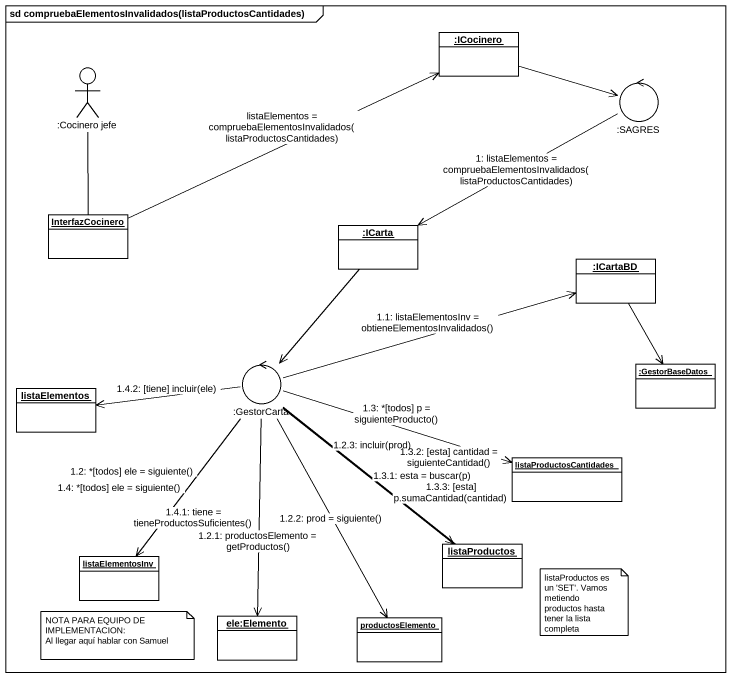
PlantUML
@startuml
mainframe sd compruebaElementosInvalidados(listaProductosCantidades)
allowmixing
hide circle
hide empty members
object ":ICocinero" as ICocinero
actor ":Cocinero jefe" as Cocinero_jefe
control ":SAGRES" as SAGRES
object InterfazCocinero
object ":ICarta" as ICarta
object ":ICartaBD" as ICartaBD
control ":GestorCarta" as GestorCarta
object ":GestorBaseDatos" as GestorBaseDatos
object listaElementos
object listaProductosCantidades
object listaElementosInv
object listaProductos
object "ele:Elemento" as ele_Elemento
object productosElemento
ICocinero -right-> SAGRES
Cocinero_jefe -- InterfazCocinero
SAGRES -left-> ICarta : 1: listaElementos = compruebaElementosInvalidados(listaProductosCantidades)
InterfazCocinero -right-> ICocinero : listaElementos = compruebaElementosInvalidados(listaProductosCantidades)
ICarta --> GestorCarta
ICartaBD --> GestorBaseDatos
GestorCarta -right-> ICartaBD : 1.1: listaElementosInv = obtieneElementosInvalidados()
GestorCarta -left-> listaElementos : 1.4.2: [tiene] incluir(ele)
GestorCarta -right-> listaProductosCantidades : 1.3: *[todos] p = siguienteProducto()
GestorCarta -right- listaProductosCantidades : 1.3.2: [esta] cantidad = siguienteCantidad()
GestorCarta -- listaElementosInv : 1.4: *[todos] ele = siguiente()
GestorCarta --> listaElementosInv : 1.2: *[todos] ele = siguiente()
GestorCarta -- listaProductos : 1.3.1: esta = buscar(p)
GestorCarta --> listaProductos : 1.2.3: incluir(prod)
GestorCarta -- listaProductos : 1.3.3: [esta] p.sumaCantidad(cantidad)
GestorCarta --> ele_Elemento : 1.2.1: productosElemento = getProductos()
GestorCarta -- ele_Elemento : 1.4.1: tiene = tieneProductosSuficientes()
GestorCarta --> productosElemento : 1.2.2: prod = siguiente()
note as N1
  listaProductos es un 'SET'. Vamos metiendo productos hasta tener la lista completa
end note
note as N2
  NOTA PARA EQUIPO DE IMPLEMENTACION:
  Al llegar aquí hablar con Samuel
end note
@enduml
